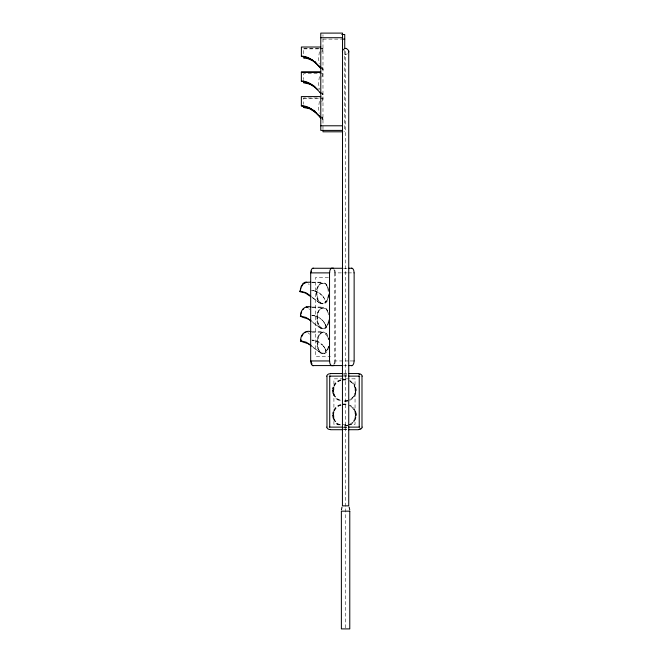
<?xml version="1.0" encoding="UTF-8"?>
<svg xmlns="http://www.w3.org/2000/svg" width="662" height="662" viewBox="0 0 662 662"><rect width="100%" height="100%" fill="white"/><g stroke="black" fill="none" stroke-linecap="round" stroke-linejoin="round"><path stroke-width="0.5" stroke-dasharray="3.31 2.48" d="M349.462 380.915C357.505 384.142 357.546 396.629 349.511 399.898M349.577 405.599C357.621 408.826 357.662 421.322 349.627 424.59M328.509 295.045C328.476 308.682 315.162 305.232 316.759 293.307C315.162 281.375 328.476 277.932 328.509 291.57M328.575 319.845L328.095 323.031M325.232 300.854C324.893 306.15 326.192 299.729 324.165 298.157C321.715 293.936 317.139 290.916 312.257 290.535M325.373 324.719L325.547 328.228L325.133 324.132M328.095 347.649C325.836 351.927 326.01 355.999 325.191 348.816M328.004 296.568L327.268 299.58M328.658 321.624C327.243 334.591 315.451 328.17 317.123 318.182C315.542 309.973 325.588 301.227 328.302 313.134M328.153 347.724L328.426 346.135M328.716 346.309C327.301 359.284 315.509 352.854 317.181 342.875C315.6 334.666 325.646 325.911 328.36 337.827M319.407 51.793L318.53 58.165L319.233 63.85M319.382 76.668L318.505 83.048L319.382 89.42M319.382 101.36L318.505 107.732L319.208 113.417M340.649 379.847C330.065 382.231 330.065 398.607 340.649 400.998M340.798 380.269C330.636 382.562 330.636 398.284 340.798 400.576M340.764 404.54C330.181 406.923 330.181 423.299 340.764 425.683M340.913 404.962C330.752 407.254 330.752 422.968 340.913 425.261M349.677 400.328C358.084 396.952 358.084 383.894 349.677 380.518M349.793 425.021C358.2 421.644 358.2 408.578 349.793 405.202M321.897 52.149L323.006 49.104M321.873 77.032L322.982 73.987M321.873 101.716L322.982 98.671M327.632 324.454L328.038 322.965M328.426 339.672C326.664 325.646 314.88 335.038 317.487 344.546C315.675 350.968 327.16 358.109 325.431 349.412M327.582 324.363C323.346 335.493 315.402 322.924 317.429 316.519C316.808 306.969 327.624 303.99 328.435 314.889M327.64 349.048C314.574 367.551 314.574 318.248 327.64 336.751M326.647 300.73C321.045 309.46 314.864 295.624 317.421 290.105C317.801 280.994 327.624 280.994 328.004 290.105M327.011 325.613C321.409 334.335 315.228 320.507 317.785 314.98C318.165 305.869 327.996 305.869 328.369 314.98M332.614 388.801L333.185 388.379M332.729 413.493L333.3 413.071M350.926 398.913L353.392 396.596L354.973 393.683A9.872 9.872 0 0 0 354.973 387.22L352.258 383.05L349.437 381.13M347.434 53.771L346.549 54.193A3.318 3.302 0 0 1 344.604 54.193L343.355 53.473M349.553 424.458L352.374 422.538L355.089 418.376A9.872 9.872 0 0 0 355.089 411.905L352.374 407.742L349.553 405.823M340.947 380.501C330.992 382.744 330.992 398.152 340.947 400.394M341.062 405.194C331.099 407.436 331.099 422.844 341.062 425.087M328.211 291.702C327.889 276.857 314.334 283.568 317.065 294.979C317.661 309.791 330.868 302.973 328.278 291.636M314.111 290.75L311.612 290.75C316.138 290.858 320.367 293.258 323.164 296.742M324.239 322.493C321.533 318.53 316.949 315.269 311.976 315.633C316.502 315.741 320.731 318.132 323.528 321.624M323.586 346.309C320.946 342.717 316.585 339.987 312.034 340.318L317.578 341.551L322.411 344.952M322.982 39.116L340.781 39.116M318.927 48.417L303.601 48.417L303.601 54.689M319.945 48.417L323.006 48.417M303.601 48.864L318.927 48.864M319.945 48.864L323.006 48.864M322.982 73.739L303.568 73.739L303.568 79.572M322.982 97.984L303.568 97.984L303.568 104.257M303.568 98.431L322.982 98.431M343.752 268.267L347.74 268.267M347.202 272.885L335.295 272.885L335.295 360.955L349.18 360.955M348.187 272.885L352.159 272.885M328.435 277.444L315.567 277.444L315.567 356.404L330.421 356.404M311.794 282.186L322.675 282.186M311.794 282.633L322.675 282.633M312.158 307.069L323.039 307.069M312.158 307.507L323.039 307.507M312.216 331.753L323.097 331.753M312.216 332.2L323.097 332.2M350.173 360.955L354.137 360.955M343.752 365.573L347.74 365.573M343.479 373.55L347.484 373.55M343.479 374.146L347.484 374.146M343.479 375.776L347.476 375.776M343.479 376.132L347.476 376.132M343.479 427.122L347.476 427.122M343.479 427.487L347.476 427.487M343.479 429.117L347.484 429.117M343.479 429.712L347.484 429.712M355.295 387.866L355.784 387.866L355.213 387.543M355.411 412.55L355.899 412.558L355.328 412.236M311.694 315.302L314.475 315.625M311.752 339.995L314.533 340.318M355.66 390.423L356.115 390.621M355.775 415.107L356.23 415.314M308.037 332.721L309.617 334.236M312.017 297.064L320.623 303.709L310.958 296.742M311.802 321.484L320.987 328.592L312.001 322.154M311.86 346.176L321.045 353.276L311.38 346.309M322.518 69.047L323.006 69.576M322.899 119.011L321.749 117.737M323.544 346.176L324.297 347.186M318.389 88.725L318.861 89.262M308.434 283.799L309.195 284.668M308.806 308.674L309.559 309.551M321.782 68.169L322.493 69.014M321.765 68.534L323.006 69.94M321.749 93.052L322.46 93.888M321.74 93.408L322.982 94.823L321.873 91.861M321.74 118.101L322.982 119.508M322.154 93.052L322.982 94.103M322.982 94.459L321.641 92.639M322.154 117.737L322.982 118.788M322.982 119.143L321.641 117.323M323.205 296.799L324.239 298.355M323.577 321.674L324.603 323.23M323.635 346.367L324.661 347.922M321.666 67.425L323.006 69.22M321.666 67.756L322.899 69.047M324.529 323.031L325.299 324.479M324.587 347.724L325.356 349.172M324.868 299.58L324.769 299.249M323.006 70.023L321.897 66.978M322.982 119.59L321.873 116.545M328.153 338.025L328.493 339.573M345.581 51.379L345.581 627.866M344.737 50.386L344.737 131.796M334.749 272.885L334.749 360.955M322.982 34.722L322.982 36.451M322.982 38.876L322.982 127.187M322.982 127.369L322.982 129.14M347.939 425.087A11.8 11.8 0 0 1 342.759 425.467M342.759 404.805A11.8 11.8 0 0 1 347.939 405.194M346.267 426.096A12.537 12.537 0 0 1 344.422 426.229M342.568 404.126A12.537 12.537 0 0 1 348.08 404.54M342.643 404.573A12.04 12.04 0 0 1 347.931 404.962M355.221 411.814A10.071 10.071 0 0 1 355.221 418.409M333.168 418.55A10.493 10.493 0 0 1 333.168 411.673M333.623 418.409A10.071 10.071 0 0 1 333.623 411.814M347.931 425.261A12.04 12.04 0 0 1 342.643 425.649M355.668 411.673A10.493 10.493 0 0 1 355.668 418.55M347.823 400.394A11.8 11.8 0 0 1 344.389 400.907M342.643 380.12A11.8 11.8 0 0 1 347.823 380.501M347.964 400.998A12.537 12.537 0 0 1 344.306 401.544M342.453 379.442A12.537 12.537 0 0 1 347.964 379.847M342.527 379.88A12.04 12.04 0 0 1 347.815 380.269M355.105 387.121A10.071 10.071 0 0 1 355.105 393.716M333.052 393.857A10.493 10.493 0 0 1 333.052 386.989M333.507 393.716A10.071 10.071 0 0 1 333.507 387.121M347.815 400.576A12.04 12.04 0 0 1 342.527 400.965M355.552 386.989A10.493 10.493 0 0 1 355.552 393.857M335.154 360.98A4.361 2.739 -90 0 1 334.666 364.042M334.666 269.798A4.361 2.739 90 0 1 335.154 272.86M333.805 269.757A3.384 2.127 -90 0 1 334.633 272.868M334.633 360.972A3.384 2.127 -90 0 1 333.805 364.083M355.047 378.838L333.913 378.838L333.913 424.416L355.047 424.416L355.047 378.838"/><path stroke-width="0.99" d="M310.875 321.178C308.873 317.545 299.497 318.141 300.598 314.748C300.953 309.419 305.571 305.091 311.173 307.069M310.933 345.87C308.931 342.229 299.555 342.833 300.656 339.44C301.011 334.111 305.629 329.784 311.231 331.753M341.435 509.814L341.964 507.142M310.801 282.186L304.934 282.326L303.171 283.402L301.078 286.77L300.01 291.685L300.805 288.458M300.382 316.56L300.829 314.889M300.44 341.253L300.887 339.573M301.169 313.341L301.632 311.91M301.268 287.035L303.279 283.799L305.861 282.633M301.69 336.602L302.948 334.236M302.89 309.551L303.651 308.674M330.396 376.157A1.192 1.192 0 0 0 329.726 376.33L329.262 376.206L329.726 376.239M304.528 332.721L305.397 332.332M348.576 52.298A2.83 2.813 0 0 0 348.576 50.461L346.549 48.558A3.318 3.302 0 0 0 344.604 48.558L342.585 50.461A2.83 2.813 0 0 0 342.585 52.29M301.392 56.096C309.228 56.328 315.476 61.955 320.284 67.615M301.367 80.971C307.871 81.103 313.399 85.233 317.777 89.693M303.568 82.369L306.754 82.709L311.165 84.413M301.367 105.663C307.623 105.812 313.109 109.611 317.305 113.98M359.234 376.239L359.689 376.215L359.243 376.355A1.192 1.192 0 0 0 358.556 376.157M330.404 376.14L342.477 376.132M341.774 34.498L344.737 34.498L344.737 48.334M320.78 37.717L342.535 37.717M341.774 39.116L344.737 39.116M320.805 47.019L301.392 47.019L301.392 56.518C309.568 56.733 315.807 62.716 320.805 68.55M320.78 71.901L301.367 71.901L301.367 81.393C309.543 81.616 315.782 87.599 320.78 93.425M301.367 72.348L320.78 72.348M320.78 96.586L301.367 96.586L301.367 106.085C309.543 106.301 315.782 112.283 320.78 118.109M320.78 125.788L342.535 125.788M342.535 130.406L320.78 130.406L320.78 33.108L342.535 33.1L342.428 505.851L348.733 505.851L348.733 51.379M342.759 131.804L322.982 131.804L322.982 130.083M313.143 268.267L342.817 268.267M348.709 268.267L351.679 268.267M313.143 365.573L342.817 365.573M348.709 365.573L351.679 365.573M330.47 373.55L342.477 373.55M348.485 373.55L358.49 373.55M348.469 376.132L358.556 376.14M342.477 427.122L330.404 427.122A1.192 1.192 0 0 1 329.726 426.932L329.262 427.056L329.726 427.015L329.726 376.256M348.469 427.122L358.556 427.122A1.192 1.192 0 0 0 359.234 426.932L359.689 427.056L359.234 427.015L359.234 376.256M330.47 429.712L342.477 429.712M348.485 429.712L358.49 429.712M300.316 291.263L305.645 292.587L310.693 295.889M300.68 316.138L306.018 317.462L311.016 320.731M300.738 340.831L306.076 342.155L311.074 345.423M300.027 291.685L305.397 292.993L310.958 296.742M305.861 282.186L306.787 282.326M306.225 307.069L308.053 307.607M306.283 331.753L307.209 331.894M312.812 60.316C310.172 59.026 306.051 56.783 303.601 57.917L306.787 58.248L312.812 60.672M312.787 109.875C310.147 108.593 306.018 106.35 303.568 107.484L309.849 108.791L315.956 112.54M313.672 61.276L315.981 62.973M315.501 87.409L309.849 84.099L303.585 82.791L303.568 80.979M312.787 85.191L314.053 86.085M314.947 61.632L315.733 62.286M313.813 110.24L314.847 111.142M319.101 66.001L320.805 68.186M319.076 115.569L320.78 117.753M318.563 115.296L317.777 114.377M320.218 92.324L320.78 93.061M320.259 92.498L320.689 92.928L320.648 92.498M320.16 116.603L320.78 117.397M319.432 116.173L320.665 117.215M349.197 507.142L349.726 509.814M320.243 67.45L320.185 67.036L320.698 68.004M361.99 376.215L361.99 427.048M354.137 272.885L354.137 360.955M326.97 376.215L326.97 427.048M330.421 429.456A3.269 3.269 0 0 1 326.705 427.122M362.246 427.122A3.269 3.269 0 0 1 358.531 429.456M358.531 373.807A3.269 3.269 0 0 1 362.246 376.14M326.705 376.14A3.269 3.269 0 0 1 330.421 373.807M360.186 428.637A2.532 2.532 0 0 1 359.83 428.802M359.185 374.32A2.532 2.532 0 0 1 359.706 374.419M353.996 360.98A4.361 2.739 -90 0 1 351.704 365.813M351.704 268.027A4.361 2.739 -90 0 1 353.996 272.86M332.862 268.027A4.361 2.739 90 0 1 333.507 268.325M313.118 365.813A4.361 2.739 90 0 1 310.834 360.98M329.676 272.86A4.361 2.739 90 0 1 331.96 268.027M310.834 272.86A4.361 2.739 -90 0 1 313.118 268.027M331.96 365.813A4.361 2.739 90 0 1 329.676 360.98M333.971 365.11A4.361 2.739 -90 0 1 332.862 365.813M312.1 363.976A3.384 2.127 90 0 1 311.943 363.744M311.512 362.735A3.384 2.127 90 0 1 311.347 361.692M311.372 271.792A3.384 2.127 -90 0 1 311.512 271.106M344.604 48.558A3.343 3.343 0 0 1 346.549 48.558M329.527 272.885L310.685 272.885L310.685 360.955L329.527 360.955L329.527 272.885M349.776 511.172L341.377 511.172L341.377 628.9L349.776 628.9L349.776 511.172"/></g></svg>
